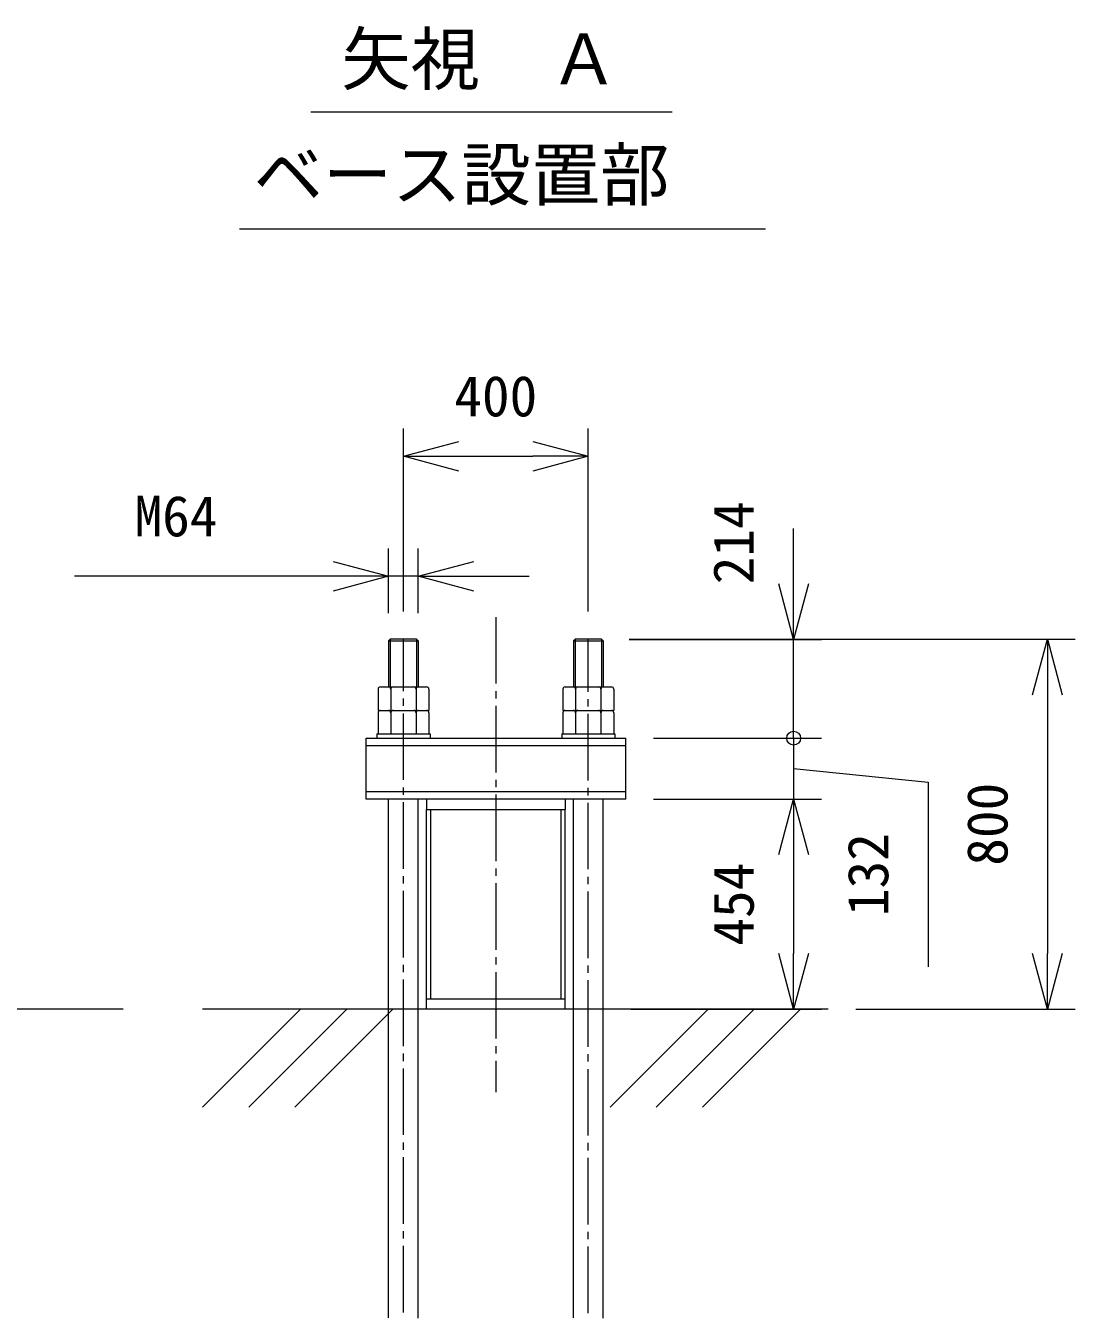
# Model space of a CAD drawing. Units: millimetres, scale not verified. Extents: x -26175 to 26208, y -37496 to 41075.
# Drawn here: x -13910 to -2555, y -19151 to -5173 of the extents above; entities that cross this region are included whole.
import ezdxf
from ezdxf.enums import TextEntityAlignment as Align

# ---------------------------------------------------------------- set-up
doc = ezdxf.new("R2010")
doc.units = ezdxf.units.MM
doc.header["$LTSCALE"] = 80
doc.linetypes.add('CHAIN2', pattern=[12, 9, -1, 1, -1])
for name, color, linetype, lineweight in [('0-3_05 寸法', 7, 'Continuous', 18), ('0-4_10 当社外形線', 3, 'Continuous', 18), ('0-5_12 当社中心線', 3, 'CHAIN2', 18), ('0-6_20 躯体・土木、外形線', 1, 'Continuous', 18)]:
    doc.layers.add(name, color=color, linetype=linetype, lineweight=lineweight)
doc.styles.add('ＭＳ ゴシック', font='')
doc.styles.get('ＭＳ ゴシック').set_extended_font_data('MS Gothic')

# ---------------------------------------------------------------- blocks, each defined once
blk = doc.blocks.new('_Open30')
at = {"layer": '0-3_05 寸法'}
blk.add_line((0, 0), (-1, 0), dxfattribs=at)
blk.add_lwpolyline([(-1, 0.2679), (0, 0), (-1, -0.2679)], dxfattribs=at)
blk = doc.blocks.new('_DotSmall')
at = {"layer": '0-3_05 寸法'}
blk.add_circle((0, 0), 0.125, dxfattribs=at)

msp = doc.modelspace()

# ---------------------------------------------------------------- linework, layer by layer
at = {"layer": '0-3_05 寸法'}
for p, q in [((-10824.23, -6103.19), (-6915.84, -6103.19)), ((-11596.34, -7368.87), (-5904.42, -7368.87)), ((-9823.56, -11507.35), (-9823.56, -9529)), ((-7823.56, -11507.35), (-7823.56, -9529)), ((-9223.56, -9829), (-8423.56, -9829)), ((-5601.43, -11209.13), (-5601.43, -10609.13)), ((-9983.57, -11525.04), (-9983.57, -10826.83)), ((-9663.56, -11525.04), (-9663.56, -10826.83)), ((-10583.57, -11126.83), (-13383.57, -11126.83)), ((-9663.56, -11126.83), (-9983.57, -11126.83)), ((-9063.56, -11126.83), (-8463.56, -11126.83)), ((-7381.25, -11807.35), (-2554.78, -11807.35)), ((-7380.88, -11809.13), (-5301.43, -11809.13)), ((-5601.43, -12877.35), (-5601.43, -11809.13)), ((-5601.43, -12877.35), (-5601.43, -12277.35)), ((-2854.78, -12407.35), (-2854.78, -15207.35)), ((-7118.56, -12877.35), (-5301.43, -12877.35)), ((-7118.56, -12877.35), (-5301.43, -12877.35)), ((-5601.43, -12877.35), (-5601.43, -13537.35)), ((-5601.43, -12877.35), (-5601.43, -13537.35)), ((-5601.43, -12877.35), (-5601.43, -13477.35)), ((-7118.56, -13537.35), (-5301.43, -13537.35)), ((-7118.56, -13537.35), (-5301.43, -13537.35)), ((-5601.43, -14137.35), (-5601.43, -14737.35)), ((-5601.43, -14137.35), (-5601.43, -15207.35)), ((-7363.56, -15807.35), (-5301.43, -15807.35)), ((-4927.17, -15807.35), (-2554.78, -15807.35))]:
    msp.add_line(p, q, dxfattribs=at)
msp.add_lwpolyline([(-5601.43, -13207.35), (-4145.29, -13352.4), (-4145.29, -15352.4)], dxfattribs=at)
at = {"layer": '0-4_10 当社外形線'}
for p, q in [((-9965.88, -11807.35), (-9983.57, -11825.04)), ((-9983.57, -11825.04), (-9983.57, -12322.35)), ((-9983.57, -11825.04), (-9663.56, -11825.04)), ((-9966.23, -11809.13), (-9966.23, -12322.35)), ((-9681.25, -11807.35), (-9965.88, -11807.35)), ((-9681.25, -11807.35), (-9663.56, -11825.04)), ((-9680.88, -11809.13), (-9680.88, -12322.35)), ((-9663.56, -11825.04), (-9663.56, -12322.35)), ((-7965.88, -11807.35), (-7983.57, -11825.04)), ((-7983.57, -11825.04), (-7983.57, -12322.35)), ((-7983.57, -11825.04), (-7663.56, -11825.04)), ((-7966.23, -11809.13), (-7966.23, -12322.35)), ((-7681.25, -11807.35), (-7965.88, -11807.35)), ((-7681.25, -11807.35), (-7663.56, -11825.04)), ((-7680.88, -11809.13), (-7680.88, -12322.35)), ((-7663.56, -11825.04), (-7663.56, -12322.35)), ((-10098.56, -12347.35), (-10098.56, -12577.35)), ((-10073.57, -12322.35), (-9573.56, -12322.35)), ((-9961.06, -12347.35), (-9961.06, -12577.35)), ((-9686.06, -12347.35), (-9686.06, -12577.35)), ((-9548.57, -12347.35), (-9548.57, -12577.35)), ((-8098.56, -12347.35), (-8098.56, -12577.35)), ((-8073.57, -12322.35), (-7573.56, -12322.35)), ((-7961.06, -12347.35), (-7961.06, -12577.35)), ((-7686.06, -12347.35), (-7686.06, -12577.35)), ((-7548.57, -12347.35), (-7548.57, -12577.35)), ((-10098.56, -12577.35), (-9548.57, -12577.35)), ((-8098.56, -12577.35), (-7548.57, -12577.35)), ((-10098.57, -12602.35), (-10098.56, -12832.35)), ((-9961.06, -12602.35), (-9961.05, -12832.35)), ((-9686.06, -12602.35), (-9686.05, -12832.35)), ((-9548.56, -12602.35), (-9548.57, -12832.35)), ((-8098.57, -12602.35), (-8098.56, -12832.35)), ((-7961.06, -12602.35), (-7961.05, -12832.35)), ((-7686.06, -12602.35), (-7686.05, -12832.35)), ((-7548.56, -12602.35), (-7548.57, -12832.35)), ((-10111.06, -12832.35), (-9536.06, -12832.35)), ((-10111.06, -12832.35), (-10111.06, -12877.35)), ((-9536.06, -12832.35), (-9536.06, -12877.35)), ((-8111.06, -12832.35), (-7536.06, -12832.35)), ((-8111.06, -12832.35), (-8111.06, -12877.35)), ((-7536.06, -12832.35), (-7536.06, -12877.35)), ((-10228.56, -13537.35), (-10228.56, -12877.35)), ((-10228.56, -12877.35), (-7418.56, -12877.35)), ((-10228.56, -12957.35), (-7418.56, -12957.35)), ((-7418.56, -13537.35), (-7418.56, -12877.35)), ((-7418.56, -13457.35), (-10228.56, -13457.35)), ((-7418.56, -13537.35), (-10228.56, -13537.35)), ((-9983.57, -19147.38), (-9983.57, -13537.35)), ((-9663.56, -19150.79), (-9663.56, -13537.35)), ((-8073.56, -13537.35), (-8073.56, -13647.35)), ((-7983.57, -19147.38), (-7983.57, -13537.35)), ((-7663.56, -19150.79), (-7663.56, -13537.35)), ((-9573.56, -15697.35), (-9573.56, -13647.35)), ((-9528.56, -15697.35), (-9528.56, -13647.35)), ((-8118.56, -15697.35), (-8118.56, -13647.35)), ((-8073.56, -15697.35), (-8073.56, -13647.35)), ((-8073.56, -15807.35), (-8073.56, -15697.35))]:
    msp.add_line(p, q, dxfattribs=at)
for points in [[(-8073.56, -13537.35), (-9573.56, -13537.35), (-9573.56, -13647.35), (-8073.56, -13647.35)], [(-8073.56, -15807.35), (-9573.56, -15807.35), (-9573.56, -15697.35), (-8073.56, -15697.35)]]:
    msp.add_lwpolyline(points, dxfattribs=at)
for centre, start, end in [((-10073.57, -12347.35), 90, 180), ((-9986.07, -12347.35), 0, 90), ((-9936.06, -12347.35), 90, 180), ((-9711.07, -12347.35), 0, 90), ((-9661.06, -12347.35), 90, 180), ((-9573.56, -12347.35), 0, 90), ((-8073.57, -12347.35), 90, 180), ((-7986.07, -12347.35), 0, 90), ((-7936.06, -12347.35), 90, 180), ((-7711.07, -12347.35), 0, 90), ((-7661.06, -12347.35), 90, 180), ((-7573.56, -12347.35), 0, 90), ((-10073.57, -12602.35), 90, 180), ((-9986.07, -12602.35), 0, 90), ((-9936.06, -12602.35), 90, 180), ((-9711.07, -12602.35), 0, 90), ((-9661.06, -12602.35), 90, 180), ((-9573.56, -12602.35), 0, 90), ((-8073.57, -12602.35), 90, 180), ((-7986.07, -12602.35), 0, 90), ((-7936.06, -12602.35), 90, 180), ((-7711.07, -12602.35), 0, 90), ((-7661.06, -12602.35), 90, 180), ((-7573.56, -12602.35), 0, 90)]:
    msp.add_arc(centre, 25, start, end, dxfattribs=at)
at = {"layer": '0-5_12 当社中心線'}
for p, q in [((-8823.56, -11567.35), (-8823.56, -16707.35)), ((-9823.56, -19089.48), (-9823.56, -11807.35)), ((-7823.56, -19096.01), (-7823.56, -11807.35))]:
    msp.add_line(p, q, dxfattribs=at)
at = {"layer": '0-6_20 躯体・土木、外形線'}
for p, q in [((-12856.38, -15807.35), (-15296.38, -15807.35)), ((-9573.56, -15807.35), (-11998.16, -15807.35)), ((-10937.5, -15807.35), (-11998.16, -16868.01)), ((-10437.5, -15807.35), (-11498.16, -16868.01)), ((-9937.5, -15807.35), (-10998.16, -16868.01)), ((-5227.17, -15807.35), (-8073.56, -15807.35)), ((-6527.17, -15807.35), (-7587.83, -16868.01)), ((-6027.17, -15807.35), (-7087.83, -16868.01)), ((-5527.17, -15807.35), (-6587.83, -16868.01))]:
    msp.add_line(p, q, dxfattribs=at)

# ---------------------------------------------------------------- block references
at = {"layer": '0-3_05 寸法', "xscale": 600, "yscale": 600}
for name, p, rotation in [('_Open30', (-9823.56, -9829), 180), ('_Open30', (-9663.56, -11126.83), 180), ('_Open30', (-5601.43, -11809.13), 270), ('_Open30', (-2854.78, -11807.35), 90), ('_DotSmall', (-5601.43, -12877.35), 270), ('_DotSmall', (-5601.43, -12877.35), 90), ('_Open30', (-5601.43, -13537.35), 90), ('_Open30', (-5601.43, -13537.35), 90), ('_Open30', (-5601.43, -15807.35), 270), ('_Open30', (-2854.78, -15807.35), 270)]:
    msp.add_blockref(name, p, dxfattribs=dict(at, rotation=rotation))
for p in [(-7823.56, -9829), (-9983.57, -11126.83)]:
    msp.add_blockref('_Open30', p, dxfattribs=at)

# ---------------------------------------------------------------- texts
at = {"layer": '0-3_05 寸法', "style": 'ＭＳ ゴシック'}
for s, height, p in [('矢視\u3000Ａ', 549.9, (-10495.56, -5971.58)), ('ベース設置部', 549.9, (-11445.56, -7221.58)), ('400', 439.9, (-9273.56, -9529)), ('M64', 439.9, (-12733.57, -10826.83))]:
    msp.add_text(s, height=height, dxfattribs=at).set_placement(p, align=Align.BOTTOM_LEFT)
for s, p in [('214', (-5901.43, -11212.89)), ('800', (-3154.78, -14257.35)), ('132', (-4445.29, -14802.4)), ('454', (-5901.43, -15122.35))]:
    msp.add_text(s, height=439.9, rotation=90, dxfattribs=at).set_placement(p, align=Align.BOTTOM_LEFT)

doc.saveas('drawing.dxf')
